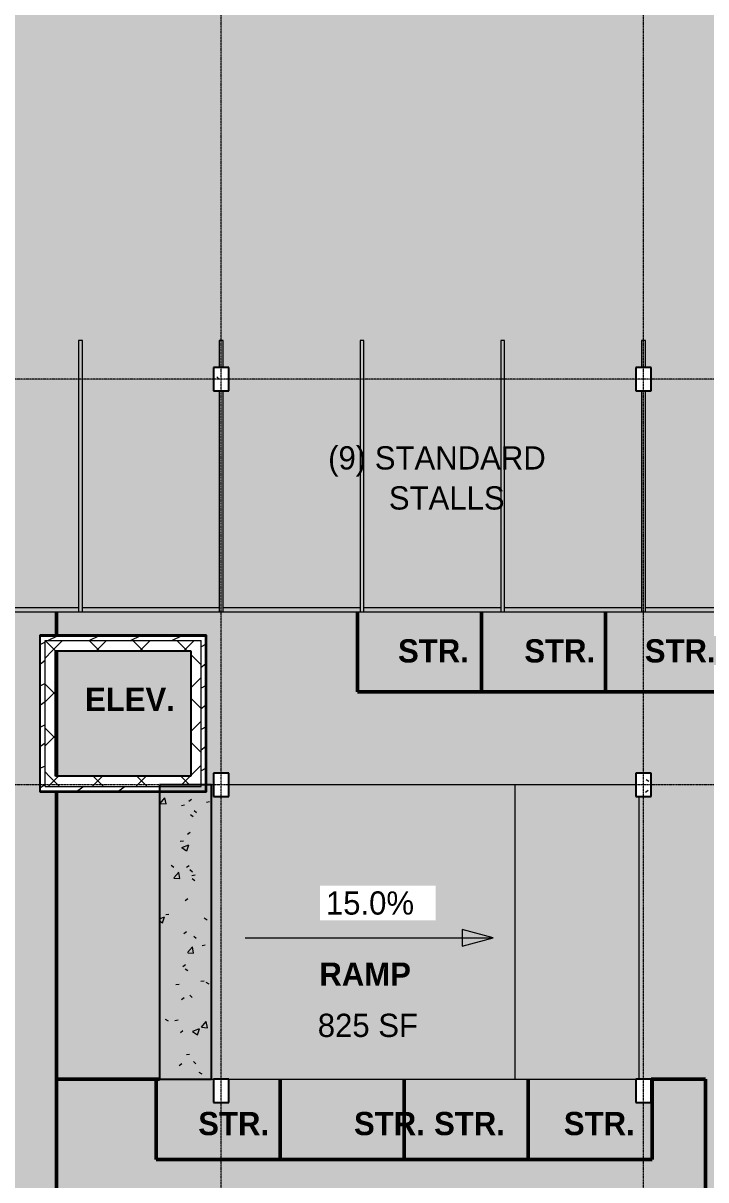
# Model space of a CAD drawing. Header units: inches. Extents: x -4414 to -113, y 9396 to 12816.
# Drawn here: x -3622 to -3093, y 10247 to 11142 of the extents above; entities that cross this region are included whole.
import ezdxf

# ---------------------------------------------------------------- set-up
doc = ezdxf.new("R2010")
doc.units = ezdxf.units.IN
doc.header["$MEASUREMENT"] = 0
doc.linetypes.add('Grid Line 1_2_', pattern=[0.875, 0.5, -0.125, 0.125, -0.125])
for name, color, linetype, lineweight in [('A-AREA-2', 250, 'Continuous', 50), ('A-AREA-IDEN', 2, 'Continuous', 9), ('A-FLOR', 192, 'Continuous', 9), ('A-FLOR-1', 192, 'Continuous', 5), ('A-FLOR-2', 192, 'Continuous', 25), ('A-FLOR-PATT-1', 8, 'Continuous', 9), ('A-GENM', 5, 'Continuous', 9), ('A-GENM-IDEN', 13, 'Continuous', 9), ('A-WALL', 113, 'Continuous', 9), ('A-WALL-3', 113, 'Continuous', 25), ('A-WALL-PATT-2', 111, 'Continuous', 9), ('G-ANNO-DIMS', 111, 'Continuous', 9), ('S-COLS', 52, 'Continuous', 9), ('S-COLS-1', 52, 'Continuous', 25), ('S-GRID-1', 1, 'Grid Line 1_2_', 9)]:
    doc.layers.add(name, color=color, linetype=linetype, lineweight=lineweight)
doc.layers.add('A-AREA-PATT-1', color=7, linetype='Continuous', lineweight=9, transparency=0.9)
doc.layers.add('A-AREA-PATT-2', color=254, linetype='Continuous', lineweight=9, transparency=0.9)
doc.styles.add('Century Gothic', font='ufonts.com_century-gothic.ttf', dxfattribs={"height": 18})
doc.styles.add('Century Gothic_B', font='GOTHICB.TTF', dxfattribs={"height": 18})
pattern_1 = [(45, (0, 0), (-16.970563, 16.970563), []), (135, (0, 0), (-16.970563, -16.970563), [])]
pattern_2 = [(0, (0, 0), (61.44, 15.36), [2.534, -43.546, 2.534, -43.546, -245.76]), (0, (0, 0), (61.44, 15.36), [-92.16, 2.534, -89.626, 2.534, -43.546, -107.52]), (0, (0, 0), (61.44, 15.36), [-230.4, 2.534, -28.186, 2.534, -74.266]), (120, (23.04, 7.68), (-44.02215, 45.5286), [2.534, -43.546, 2.534, -43.546, -245.76]), (120, (23.04, 7.68), (-44.02215, 45.5286), [-92.16, 2.534, -89.626, 2.534, -43.546, -107.52]), (120, (23.04, 7.68), (-44.02215, 45.5286), [-230.4, 2.534, -28.186, 2.534, -74.266]), (240, (30.72, 38.4), (-17.41785, -60.8886), [2.534, -43.546, 2.534, -43.546, -245.76]), (240, (30.72, 38.4), (-17.41785, -60.8886), [-92.16, 2.534, -89.626, 2.534, -43.546, -107.52]), (240, (30.72, 38.4), (-17.41785, -60.8886), [-230.4, 2.534, -28.186, 2.534, -74.266])]
pattern_3 = [(216.87, (12.795, 31.987), (95.9612857, 63.9749714), [15.994, -143.942]), (206.565, (31.987, 22.391), (-31.986981, -31.986924), [35.763, -35.763]), (198.435, (31.987, 6.397), (-63.974746, -31.987128), [20.231, -80.922])]

# ---------------------------------------------------------------- blocks, each defined once
blk = doc.blocks.new('Parking_Stall_Multiple - STANDARD-1541037-FLOOR PLAN - BASEMENT')
at = {"layer": 'A-GENM'}
h = blk.add_hatch(color=256, dxfattribs=at)
h.paths.add_polyline_path([(3, -112), (210, -112), (106.5, -110.5), (52.94, -111.28)], flags=0)
h.paths.add_polyline_path([(0, -109), (0, -112), (3, -112), (1.5, -110.5)], flags=0)
h.paths.add_polyline_path([(0, 0), (0, -109), (3, -109), (3, -3), (210, -3), (210, 0), (52.94, 0)], flags=0)
h = blk.add_hatch(color=256, dxfattribs=at)
h.paths.add_polyline_path([(3, -221), (210, -221), (106.5, -219.5), (52.94, -220.28)], flags=0)
h.paths.add_polyline_path([(0, -218), (0, -221), (3, -221), (1.5, -219.5)], flags=0)
h.paths.add_polyline_path([(3, -112), (106.5, -110.5), (210, -112), (210, -109), (0, -109)], flags=0)
h.paths.add_polyline_path([(0, -112), (0, -218), (3, -218), (3, -112), (0.08, -112)], flags=0)
h.paths.add_polyline_path([(0, -112), (0.08, -111.92), (0, -109)], flags=0)
h = blk.add_hatch(color=256, dxfattribs=at)
h.paths.add_polyline_path([(3, -330), (171, -330), (171, -329.43), (106.5, -328.5), (52.94, -329.28)], flags=0)
h.paths.add_polyline_path([(0, -327), (0, -330), (3, -330), (1.5, -328.5)], flags=0)
h.paths.add_polyline_path([(3, -221), (106.5, -219.5), (210, -221), (210, -218), (0, -218)], flags=0)
h.paths.add_polyline_path([(0, -221), (0.08, -220.92), (0, -218)], flags=0)
h.paths.add_polyline_path([(0, -251.26), (0, -327), (3, -327), (3, -221), (0, -221)], flags=0)
h.paths.add_polyline_path([(189, -330), (210, -330), (189, -329.7)], flags=0)
h = blk.add_hatch(color=256, dxfattribs=at)
h.paths.add_polyline_path([(0, -327), (3, -330), (106.5, -328.5), (171, -329.43), (171, -327), (52.94, -327)], flags=0)
h.paths.add_polyline_path([(3, -439), (210, -439), (106.5, -437.5), (52.94, -438.28)], flags=0)
h.paths.add_polyline_path([(0, -436), (0, -439), (3, -439), (1.5, -437.5)], flags=0)
h.paths.add_polyline_path([(0, -330), (0, -436), (3, -436), (3, -330), (0.08, -330)], flags=0)
h.paths.add_polyline_path([(189, -327), (189, -329.7), (210, -330), (210, -327)], flags=0)
h = blk.add_hatch(color=256, dxfattribs=at)
h.paths.add_polyline_path([(3, -548), (210, -548), (106.5, -546.5), (52.94, -547.28)], flags=0)
h.paths.add_polyline_path([(0, -545), (0, -548), (3, -548), (1.5, -546.5)], flags=0)
h.paths.add_polyline_path([(3, -439), (106.5, -437.5), (210, -439), (210, -436), (0, -436)], flags=0)
h.paths.add_polyline_path([(0, -439), (0, -545), (3, -545), (3, -439), (0.08, -439)], flags=0)
h.paths.add_polyline_path([(0, -439), (0.08, -438.92), (0, -436)], flags=0)
h = blk.add_hatch(color=256, dxfattribs=at)
h.paths.add_polyline_path([(3, -657), (171, -657), (171, -656.43), (106.5, -655.5), (52.94, -656.28)], flags=0)
h.paths.add_polyline_path([(0, -654), (0, -657), (3, -657), (1.5, -655.5)], flags=0)
h.paths.add_polyline_path([(3, -548), (106.5, -546.5), (210, -548), (210, -545), (0, -545)], flags=0)
h.paths.add_polyline_path([(0, -548), (0.08, -547.92), (0, -545)], flags=0)
h.paths.add_polyline_path([(0, -652.11), (0, -654), (3, -654), (3, -548), (0, -548), (0, -649.5)], flags=0)
h.paths.add_polyline_path([(189, -657), (210, -657), (189, -656.7)], flags=0)
h = blk.add_hatch(color=256, dxfattribs=at)
h.paths.add_polyline_path([(3, -766), (210, -766), (106.5, -764.5), (52.94, -765.28)], flags=0)
h.paths.add_polyline_path([(0, -763), (0, -766), (3, -766), (1.5, -764.5)], flags=0)
h.paths.add_polyline_path([(3, -657), (106.5, -655.5), (171, -656.43), (171, -654), (0, -654)], flags=0)
h.paths.add_polyline_path([(0, -657), (0, -763), (3, -763), (3, -657), (0.08, -657)], flags=0)
h.paths.add_polyline_path([(0, -657), (0.08, -656.92), (0, -654)], flags=0)
h.paths.add_polyline_path([(189, -654), (189, -656.7), (210, -657), (210, -654)], flags=0)
h = blk.add_hatch(color=256, dxfattribs=at)
h.paths.add_polyline_path([(3, -875), (210, -875), (106.5, -873.5), (52.94, -874.28)], flags=0)
h.paths.add_polyline_path([(0, -872), (0, -875), (3, -875), (1.5, -873.5)], flags=0)
h.paths.add_polyline_path([(3, -766), (106.5, -764.5), (210, -766), (210, -763), (0, -763)], flags=0)
h.paths.add_polyline_path([(0, -824.5), (0, -872), (3, -872), (3, -766), (0, -766), (0, -812.5)], flags=0)
h = blk.add_hatch(color=256, dxfattribs=at)
h.paths.add_polyline_path([(0, -872), (3, -875), (106.5, -873.5), (210, -875), (210, -872), (52.94, -872)], flags=0)
h.paths.add_polyline_path([(0, -875), (0, -984), (171, -984), (171, -981), (3, -981), (3, -875), (0.08, -875)], flags=0)
h.paths.add_polyline_path([(189, -984), (210, -984), (210, -981), (189, -981), (189, -983.7)], flags=0)
for p, q in [((210, 0), (0, 0)), ((0, 0), (0, -112)), ((210, -3), (210, 0)), ((3, -109), (3, -3)), ((3, -3), (210, -3)), ((210, -109), (0, -109)), ((0, -109), (0, -221)), ((0, -112), (210, -112)), ((210, -109), (3, -109)), ((3, -218), (3, -112)), ((3, -112), (210, -112)), ((210, -112), (210, -109)), ((210, -112), (210, -109)), ((210, -218), (0, -218)), ((0, -218), (0, -330)), ((0, -221), (210, -221)), ((210, -218), (3, -218)), ((3, -327), (3, -221)), ((3, -221), (210, -221)), ((210, -221), (210, -218)), ((210, -221), (210, -218)), ((171, -327), (0, -327)), ((0, -327), (0, -439)), ((0, -330), (171, -330)), ((171, -327), (3, -327)), ((3, -436), (3, -330)), ((3, -330), (171, -330)), ((210, -327), (189, -327)), ((210, -327), (189, -327)), ((189, -330), (210, -330)), ((189, -330), (210, -330)), ((210, -330), (210, -327)), ((210, -330), (210, -327)), ((210, -436), (0, -436)), ((0, -436), (0, -548)), ((210, -436), (3, -436)), ((210, -439), (210, -436)), ((210, -439), (210, -436)), ((0, -439), (210, -439)), ((3, -545), (3, -439)), ((3, -439), (210, -439)), ((210, -545), (0, -545)), ((0, -545), (0, -657)), ((210, -545), (3, -545)), ((210, -548), (210, -545)), ((210, -548), (210, -545)), ((0, -548), (210, -548)), ((3, -654), (3, -548)), ((3, -548), (210, -548)), ((171, -654), (0, -654)), ((0, -654), (0, -766)), ((0, -657), (171, -657)), ((171, -654), (3, -654)), ((3, -763), (3, -657)), ((3, -657), (171, -657)), ((210, -654), (189, -654)), ((210, -654), (189, -654)), ((189, -657), (210, -657)), ((189, -657), (210, -657)), ((210, -657), (210, -654)), ((210, -657), (210, -654)), ((210, -763), (0, -763)), ((0, -763), (0, -875)), ((0, -766), (210, -766)), ((210, -763), (3, -763)), ((3, -872), (3, -766)), ((3, -766), (210, -766)), ((210, -766), (210, -763)), ((210, -766), (210, -763)), ((210, -872), (0, -872)), ((0, -872), (0, -984)), ((0, -875), (210, -875)), ((210, -872), (3, -872)), ((3, -981), (3, -875)), ((3, -875), (210, -875)), ((210, -875), (210, -872)), ((210, -875), (210, -872)), ((0, -984), (171, -984)), ((171, -981), (3, -981)), ((210, -981), (189, -981)), ((189, -984), (210, -984)), ((210, -984), (210, -981))]:
    blk.add_line(p, q, dxfattribs=at)
blk = doc.blocks.new('Concrete-Rectangular-Column - ONE-V14-FLOOR PLAN - BASEMENT')
at = {"layer": 'S-COLS'}
h = blk.add_hatch(dxfattribs=at)
h.set_pattern_fill('FP_16', color=256, style=0, pattern_type=2)
h.set_pattern_definition([(50, (3468.224, -10866.59), (55.0854, -4.81984), [5.76, -63.36]), (355, (3468.224, -10866.59), (-10.6557, 57.76853), [4.608, -50.688]), (100.451, (3472.814, -10866.99), (44.42947, 52.94866), [4.895, -53.848]), (46.184, (3468.224, -10851.23), (81.96444, -12.71212), [8.64, -95.04]), (96.636, (3475.054, -10852.29), (71.7815, 74.8124), [7.343, -80.772]), (351.184, (3468.22, -10851.23), (71.78195, 74.81243), [6.912, -76.032]), (21, (3475.904, -10855.07), (45.84207, -30.92146), [5.76, -63.36]), (326, (3475.904, -10855.07), (18.68706, 55.69148), [4.608, -50.688]), (71.451, (3479.724, -10857.646), (64.5289, 24.7701), [4.895, -53.848]), (37.5, (3468.224, -10866.589), (0.933895, 25.566816), [2.534, -47.539, 2.534, -48.922, -50.88]), (37.5, (3468.224, -10866.589), (0.933895, 25.566816), [-101.53, 2.534, -48.346]), (7.5, (3468.224, -10866.59), (20.20404, 30.2913), [2.534, -26.803, 2.534, -46.387, -19.392]), (7.5, (3468.224, -10866.59), (20.20404, 30.2913), [-78.259, 2.534, -16.858]), (327.5, (3451.097, -10866.59), (40.997785, -1.732403), [2.534, -16.666, 2.534, -57.37, -79.488]), (327.5, (3451.097, -10866.59), (40.997785, -1.732403), [-79.104, 2.534, -76.954]), (317.5, (3443.417, -10866.59), (44.78888, 7.68784), [2.534, -22.426, 2.534, -37.248, -56.448]), (317.5, (3443.417, -10866.59), (44.78888, 7.68784), [-64.742, 2.534, -53.914])])
h.paths.add_polyline_path([(-6, -9), (6, -9), (6, 9), (-6, 9)], flags=0)
at = {"layer": 'S-COLS-1'}
for p, q in [((6, 9), (-6, 9)), ((-6, 9), (-6, -9)), ((6, -9), (6, 9)), ((-6, -9), (6, -9))]:
    blk.add_line(p, q, dxfattribs=at)
blk = doc.blocks.new('Concrete-Rectangular-Column - ONE-V15-FLOOR PLAN - BASEMENT')
at = {"layer": 'S-COLS-1'}
for p, q in [((6, 9), (-6, 9)), ((-6, 9), (-6, -9)), ((6, -9), (6, 9)), ((-6, -9), (6, -9))]:
    blk.add_line(p, q, dxfattribs=at)
blk = doc.blocks.new('Concrete-Rectangular-Column - ONE-V22-FLOOR PLAN - BASEMENT')
at = {"layer": 'S-COLS'}
h = blk.add_hatch(dxfattribs=at)
h.set_pattern_fill('FP_23', color=256, style=0, pattern_type=2)
h.set_pattern_definition([(50, (3468.224, -10315.59), (55.0854, -4.81984), [5.76, -63.36]), (355, (3468.224, -10315.59), (-10.6557, 57.76853), [4.608, -50.688]), (100.451, (3472.814, -10315.99), (44.42947, 52.94866), [4.895, -53.848]), (46.184, (3468.224, -10300.23), (81.96444, -12.71212), [8.64, -95.04]), (96.636, (3475.054, -10301.29), (71.7815, 74.8124), [7.343, -80.772]), (351.184, (3468.22, -10300.23), (71.78195, 74.8124), [6.912, -76.032]), (21, (3475.904, -10304.07), (45.84207, -30.92146), [5.76, -63.36]), (326, (3475.904, -10304.07), (18.68706, 55.69148), [4.608, -50.688]), (71.451, (3479.724, -10306.646), (64.5289, 24.7701), [4.895, -53.848]), (37.5, (3468.224, -10315.589), (0.933895, 25.566816), [2.534, -47.539, 2.534, -48.922, -50.88]), (37.5, (3468.224, -10315.589), (0.933895, 25.566816), [-101.53, 2.534, -48.346]), (7.5, (3468.224, -10315.59), (20.20404, 30.2913), [2.534, -26.803, 2.534, -46.387, -19.392]), (7.5, (3468.224, -10315.59), (20.20404, 30.2913), [-78.259, 2.534, -16.858]), (327.5, (3451.097, -10315.59), (40.997785, -1.732403), [2.534, -16.666, 2.534, -57.37, -79.488]), (327.5, (3451.097, -10315.59), (40.997785, -1.732403), [-79.104, 2.534, -76.954]), (317.5, (3443.417, -10315.59), (44.78888, 7.68784), [2.534, -22.426, 2.534, -37.248, -56.448]), (317.5, (3443.417, -10315.59), (44.78888, 7.68784), [-64.742, 2.534, -53.914])])
h.paths.add_polyline_path([(6, -9), (6, 9), (-6, 9), (-6, -9)], flags=0)
at = {"layer": 'S-COLS-1'}
for p, q in [((6, 9), (-6, 9)), ((-6, 9), (-6, -9)), ((6, -9), (6, 9)), ((-6, -9), (6, -9))]:
    blk.add_line(p, q, dxfattribs=at)
blk = doc.blocks.new('Concrete-Rectangular-Column - ONE-V23-FLOOR PLAN - BASEMENT')
at = {"layer": 'S-COLS-1'}
for p, q in [((6, 9), (-6, 9)), ((-6, 9), (-6, -9)), ((6, -9), (6, 9)), ((-6, -9), (6, -9))]:
    blk.add_line(p, q, dxfattribs=at)
blk = doc.blocks.new('Concrete-Rectangular-Column - ONE-V26-FLOOR PLAN - BASEMENT')
at = {"layer": 'S-COLS-1'}
for p, q in [((6, 9), (-6, 9)), ((-6, 9), (-6, -9)), ((6, -9), (6, 9)), ((-6, -9), (6, -9))]:
    blk.add_line(p, q, dxfattribs=at)
blk = doc.blocks.new('Concrete-Rectangular-Column - ONE-V27-FLOOR PLAN - BASEMENT')
at = {"layer": 'S-COLS'}
h = blk.add_hatch(dxfattribs=at)
h.set_pattern_fill('FP_25', color=256, style=0, pattern_type=2)
h.set_pattern_definition([(50, (3141.224, -10552.59), (55.0854, -4.81984), [5.76, -63.36]), (355, (3141.224, -10552.59), (-10.6557, 57.76853), [4.608, -50.688]), (100.451, (3145.814, -10552.99), (44.42947, 52.94866), [4.895, -53.848]), (46.184, (3141.224, -10537.23), (81.96444, -12.71212), [8.64, -95.04]), (96.636, (3148.054, -10538.29), (71.7815, 74.8124), [7.343, -80.772]), (351.184, (3141.22, -10537.23), (71.78195, 74.8124), [6.912, -76.032]), (21, (3148.904, -10541.07), (45.84207, -30.92146), [5.76, -63.36]), (326, (3148.904, -10541.07), (18.68706, 55.69148), [4.608, -50.688]), (71.451, (3152.724, -10543.646), (64.5289, 24.7701), [4.895, -53.848]), (37.5, (3141.224, -10552.589), (0.933895, 25.566816), [2.534, -47.539, 2.534, -48.922, -50.88]), (37.5, (3141.224, -10552.589), (0.933895, 25.566816), [-101.53, 2.534, -48.346]), (7.5, (3141.224, -10552.59), (20.20404, 30.2913), [2.534, -26.803, 2.534, -46.387, -19.392]), (7.5, (3141.224, -10552.59), (20.20404, 30.2913), [-78.259, 2.534, -16.858]), (327.5, (3124.097, -10552.59), (40.997785, -1.732403), [2.534, -16.666, 2.534, -57.37, -79.488]), (327.5, (3124.097, -10552.59), (40.997785, -1.732403), [-79.104, 2.534, -76.954]), (317.5, (3116.417, -10552.59), (44.78888, 7.68784), [2.534, -22.426, 2.534, -37.248, -56.448]), (317.5, (3116.417, -10552.59), (44.78888, 7.68784), [-64.742, 2.534, -53.914])])
h.paths.add_polyline_path([(-6, -9), (6, -9), (6, 9), (-6, 9), (-6, 0)], flags=0)
at = {"layer": 'S-COLS-1'}
for p, q in [((6, 9), (-6, 9)), ((-6, 9), (-6, -9)), ((6, -9), (6, 9)), ((-6, -9), (6, -9))]:
    blk.add_line(p, q, dxfattribs=at)

msp = doc.modelspace()

# ---------------------------------------------------------------- hatches: boundary and pattern name
at = {"layer": 'A-AREA-PATT-1'}
h = msp.add_hatch(color=256, dxfattribs=at)
h.paths.add_polyline_path([(-2382.2237, 9907.3894), (-2382.2237, 9988.5894), (-2383.7237, 9988.5894), (-2383.7237, 10198.5894), (-2380.7237, 10198.5894), (-2380.7237, 9991.5894), (-2274.7237, 9991.5894), (-2274.7237, 10198.5894), (-2271.7237, 10198.5894), (-2271.6864, 9991.5894), (-2165.7237, 9991.5894), (-2165.7237, 10189.5894), (-2170.2237, 10189.5894), (-2170.2237, 10207.5894), (-2158.2237, 10207.5894), (-2158.2237, 10189.5894), (-2162.7237, 10189.5894), (-2162.7237, 9991.5894), (-2056.7237, 9991.5894), (-2056.7237, 10198.5894), (-2053.7237, 10198.5894), (-2053.6501, 9991.5894), (-1951.2237, 9991.5894), (-1951.2237, 10196.3894), (-1951.0362, 10196.3894), (-1951.0362, 10478.3894), (-1951.2237, 10478.3894), (-1951.2237, 10683.5894), (-2053.7237, 10683.5894), (-2053.7237, 10476.5894), (-2056.7237, 10476.5894), (-2056.7237, 10683.5894), (-2162.7237, 10683.5894), (-2162.7237, 10561.5894), (-2158.2237, 10561.5894), (-2158.2237, 10543.5894), (-2162.7237, 10543.5894), (-2162.7237, 10476.5894), (-2165.7237, 10476.5894), (-2165.7237, 10543.5894), (-2170.2237, 10543.5894), (-2170.2237, 10561.5894), (-2165.7237, 10561.5894), (-2165.7237, 10683.5894), (-2271.7237, 10683.5894), (-2271.7237, 10476.5894), (-2274.7237, 10476.5894), (-2274.7237, 10683.5894), (-2380.7237, 10683.5894), (-2380.7237, 10476.5894), (-2383.7237, 10476.5894), (-2383.7237, 10683.5894), (-2489.7237, 10683.5894), (-2489.7237, 10561.5894), (-2485.2237, 10561.5894), (-2485.2237, 10543.5894), (-2489.7237, 10543.5894), (-2489.7237, 10476.5894), (-2492.7237, 10476.5894), (-2492.7237, 10543.5894), (-2497.2237, 10543.5894), (-2497.2237, 10561.5894), (-2492.7237, 10561.5894), (-2492.7237, 10857.5894), (-2497.2237, 10857.5894), (-2497.2237, 10875.5894), (-2492.7237, 10875.5894), (-2492.7237, 10896.5894), (-2489.7237, 10896.5894), (-2489.7237, 10875.5894), (-2485.2237, 10875.5894), (-2485.2237, 10857.5894), (-2489.7237, 10857.5894), (-2489.7237, 10689.5894), (-2383.7237, 10689.5894), (-2383.7237, 10896.5894), (-2380.7237, 10896.5894), (-2380.6368, 10689.5894), (-2274.7237, 10689.5894), (-2274.7237, 10896.5894), (-2271.7237, 10896.5894), (-2271.6368, 10689.5894), (-2165.7237, 10689.5894), (-2165.7237, 10857.5894), (-2170.2237, 10857.5894), (-2170.2237, 10875.5894), (-2165.7237, 10875.5894), (-2165.7237, 10896.5894), (-2162.7237, 10896.5894), (-2162.7237, 10875.5894), (-2158.2237, 10875.5894), (-2158.2237, 10857.5894), (-2162.7237, 10857.5894), (-2162.6368, 10689.5894), (-2056.7237, 10689.5894), (-2056.7237, 10896.5894), (-2053.7237, 10896.5894), (-2053.6368, 10689.5894), (-1951.2237, 10689.5894), (-1951.2237, 10892.3894), (-1951.0362, 10892.3894), (-1951.0362, 11180.3894), (-1951.2237, 11180.3894), (-1951.2237, 11379.5894), (-2053.7237, 11379.5894), (-2053.7237, 11172.5894), (-2056.7237, 11172.5894), (-2056.7237, 11379.5894), (-2162.7237, 11379.5894), (-2162.7237, 11209.5894), (-2158.2237, 11209.5894), (-2158.2237, 11191.5894), (-2162.7237, 11191.5894), (-2162.7237, 11172.5894), (-2165.7237, 11172.5894), (-2165.7237, 11191.5894), (-2170.2237, 11191.5894), (-2170.2237, 11209.5894), (-2165.7237, 11209.5894), (-2165.7237, 11379.5894), (-2271.7237, 11379.5894), (-2271.7237, 11172.5894), (-2274.7237, 11172.5894), (-2274.7237, 11379.5894), (-2380.7237, 11379.5894), (-2380.7237, 11172.5894), (-2383.7237, 11172.5894), (-2383.7237, 11379.5894), (-2489.7237, 11379.5894), (-2489.7237, 11209.5894), (-2485.2237, 11209.5894), (-2485.2237, 11191.5894), (-2489.7237, 11191.5894), (-2489.7237, 11172.5894), (-2492.7237, 11172.5894), (-2492.7237, 11191.5894), (-2497.2237, 11191.5894), (-2497.2237, 11209.5894), (-2492.7237, 11209.5894), (-2492.7237, 11525.5894), (-2497.2237, 11525.5894), (-2497.2237, 11543.5894), (-2492.7237, 11543.5894), (-2492.7237, 11592.5894), (-2489.7237, 11592.5894), (-2489.7237, 11543.5894), (-2485.2237, 11543.5894), (-2485.2237, 11525.5894), (-2489.7237, 11525.5894), (-2489.7237, 11385.5894), (-2383.7237, 11385.5894), (-2383.7237, 11592.5894), (-2380.7237, 11592.5894), (-2380.6368, 11385.5894), (-2274.7237, 11385.5894), (-2274.7237, 11592.5894), (-2271.7237, 11592.5894), (-2271.6368, 11385.5894), (-2165.7237, 11385.5894), (-2165.7237, 11525.5894), (-2170.2237, 11525.5894), (-2170.2237, 11543.5894), (-2165.7237, 11543.5894), (-2165.7237, 11592.5894), (-2162.7237, 11592.5894), (-2162.7237, 11543.5894), (-2158.2237, 11543.5894), (-2158.2237, 11525.5894), (-2162.7237, 11525.5894), (-2162.6368, 11385.5894), (-2056.7237, 11385.5894), (-2056.7237, 11592.5894), (-2053.7237, 11592.5894), (-2053.6368, 11385.5894), (-1951.2237, 11385.5894), (-1951.2237, 11585.5894), (-1951.0362, 11585.5894), (-1951.0362, 11873.5894), (-1951.2237, 11873.5894), (-1951.2237, 12075.5894), (-2053.7237, 12075.5894), (-2053.7237, 11868.5894), (-2056.7237, 11868.5894), (-2056.7237, 12075.5894), (-2162.7237, 12075.5894), (-2162.7237, 11877.5894), (-2158.2237, 11877.5894), (-2158.2237, 11859.5894), (-2170.2237, 11859.5894), (-2170.2237, 11877.5894), (-2165.7237, 11877.5894), (-2165.7237, 12075.5894), (-2271.7237, 12075.5894), (-2271.7237, 11868.5894), (-2274.7237, 11868.5894), (-2274.7237, 12075.5894), (-2380.7237, 12075.5894), (-2380.7237, 11868.5894), (-2383.7237, 11868.5894), (-2383.7237, 12078.5894), (-2442.9237, 12078.5894), (-2442.9237, 11906.4644), (-2448.2987, 11906.4644), (-2448.2987, 11904.4644), (-2448.9862, 11904.4644), (-2448.9862, 11868.4644), (-2448.2987, 11868.4644), (-2448.2987, 11866.4644), (-2442.9237, 11866.4644), (-2442.9237, 11850.3394), (-2564.1237, 11850.3394), (-2564.1331, 12078.5894), (-2594.7237, 12078.5894), (-2594.7237, 11868.5894), (-2597.7237, 11868.5894), (-2597.7237, 12075.5894), (-2703.7237, 12075.5894), (-2703.7237, 11868.5894), (-2706.7237, 11868.5894), (-2706.7237, 12075.5894), (-2812.7237, 12075.5894), (-2812.7237, 11877.5894), (-2808.2237, 11877.5894), (-2808.2237, 11859.5894), (-2820.2237, 11859.5894), (-2820.2237, 11877.5894), (-2815.7237, 11877.5894), (-2815.7237, 12075.5894), (-2921.7237, 12075.5894), (-2921.7237, 11868.5894), (-2924.7237, 11868.5894), (-2924.7237, 12075.5894), (-3030.7237, 12075.5894), (-3030.7237, 11868.5894), (-3033.7237, 11868.5894), (-3033.7237, 12075.5894), (-3139.7237, 12075.5894), (-3139.7237, 11877.5894), (-3135.2237, 11877.5894), (-3135.2237, 11859.5894), (-3147.2237, 11859.5894), (-3147.2237, 11877.5894), (-3142.7237, 11877.5894), (-3142.7237, 12075.5894), (-3248.7237, 12075.5894), (-3248.7237, 11868.5894), (-3251.7237, 11868.5894), (-3251.7237, 12075.5894), (-3357.7237, 12075.5894), (-3357.7237, 11868.5894), (-3360.7237, 11868.5894), (-3360.7237, 12075.5894), (-3466.7237, 12075.5894), (-3466.7237, 11877.5894), (-3462.2237, 11877.5894), (-3462.2237, 11859.5894), (-3474.2237, 11859.5894), (-3474.2237, 11877.5894), (-3469.7237, 11877.5894), (-3469.7237, 12075.5894), (-3575.7237, 12075.5894), (-3575.7237, 11868.5894), (-3578.7237, 11868.5894), (-3578.7237, 12075.5894), (-3684.7237, 12075.5894), (-3684.7237, 11868.5894), (-3687.7237, 11868.5894), (-3687.7237, 12075.5894), (-3793.7237, 12075.5894), (-3793.7237, 11868.5894), (-3796.7237, 11868.5894), (-3796.7237, 12078.5894), (-3820.7237, 12078.5893), (-3820.7237, 10686.5894), (-3796.7237, 10686.5894), (-3796.7237, 10896.5894), (-3793.7237, 10896.5894), (-3793.7237, 10689.5894), (-3687.7237, 10689.5894), (-3687.7237, 10896.5894), (-3684.7237, 10896.5894), (-3684.7237, 10689.5894), (-3578.7237, 10689.5894), (-3578.7237, 10896.5894), (-3575.7237, 10896.5894), (-3575.7237, 10689.5894), (-3469.7237, 10689.5894), (-3469.7237, 10857.5894), (-3474.2237, 10857.5894), (-3474.2237, 10875.5894), (-3469.7237, 10875.5894), (-3469.7237, 10896.5894), (-3466.7237, 10896.5894), (-3466.7237, 10875.5894), (-3462.2237, 10875.5894), (-3462.2237, 10857.5894), (-3466.7237, 10857.5894), (-3466.7237, 10689.5894), (-3360.7237, 10689.5894), (-3360.7237, 10896.5894), (-3357.7237, 10896.5894), (-3357.7237, 10689.5894), (-3251.7237, 10689.5894), (-3251.7237, 10896.5894), (-3248.7237, 10896.5894), (-3248.7237, 10689.5894), (-3142.7237, 10689.5894), (-3142.7237, 10857.5894), (-3147.2237, 10857.5894), (-3147.2237, 10875.5894), (-3142.7237, 10875.5894), (-3142.7237, 10896.5894), (-3139.7237, 10896.5894), (-3139.7237, 10875.5894), (-3135.2237, 10875.5894), (-3135.2237, 10857.5894), (-3139.7237, 10857.5894), (-3139.7237, 10689.5894), (-3033.7237, 10689.5894), (-3033.7237, 10896.5894), (-3030.7237, 10896.5894), (-3030.7237, 10689.5894), (-2924.7237, 10689.5894), (-2924.7237, 10896.5894), (-2921.7237, 10896.5894), (-2921.7237, 10689.5894), (-2815.7237, 10689.5894), (-2815.7237, 10857.5894), (-2820.2237, 10857.5894), (-2820.2237, 10875.5894), (-2815.7237, 10875.5894), (-2815.7237, 10896.5894), (-2812.7237, 10896.5894), (-2812.7237, 10875.5894), (-2808.2237, 10875.5894), (-2808.2237, 10857.5894), (-2812.7237, 10857.5894), (-2812.7237, 10686.5894), (-2801.7237, 10686.5894), (-2801.7237, 10552.5894), (-2808.2237, 10552.5894), (-2808.2237, 10543.5894), (-2820.2237, 10543.5894), (-2820.2237, 10552.5894), (-3074.7237, 10552.5894), (-3074.7237, 10624.5894), (-3362.7237, 10624.5894), (-3362.7237, 10686.5894), (-3595.8124, 10686.5894), (-3595.8124, 10668.3894), (-3479.7237, 10668.3894), (-3479.7126, 10557.3769), (-3474.2237, 10557.3769), (-3474.2237, 10561.5894), (-3462.2237, 10561.5894), (-3462.2237, 10557.3769), (-3288.6612, 10557.3769), (-3288.6612, 10552.5894), (-3147.2237, 10552.5894), (-3147.2237, 10561.5894), (-3135.2237, 10561.5894), (-3135.2237, 10543.5894), (-3144.609, 10543.5894), (-3144.609, 10324.5894), (-3093.107, 10324.5894), (-3093.107, 10198.5894), (-3090.107, 10198.5894), (-3090.107, 9991.5894), (-2984.107, 9991.5894), (-2984.107, 10198.5894), (-2981.107, 10198.5894), (-2981.107, 9988.5894), (-2924.107, 9988.5894), (-2924.107, 10198.5894), (-2921.107, 10198.5894), (-2921.107, 9991.5894), (-2815.107, 9991.5894), (-2815.107, 10189.5894), (-2820.2237, 10189.5894), (-2820.2237, 10207.5894), (-2808.2237, 10207.5894), (-2808.2237, 10189.5894), (-2812.107, 10189.5894), (-2812.107, 9988.5894), (-2742.107, 9988.5894), (-2742.107, 10198.5894), (-2739.107, 10198.5894), (-2739.107, 9991.5894), (-2610.107, 9991.5894), (-2610.107, 10198.5894), (-2607.107, 10198.5894), (-2607.107, 9988.5894), (-2564.1237, 9988.5894), (-2564.1237, 10209.9394), (-2442.9237, 10209.9394), (-2442.9237, 10196.8144), (-2448.2987, 10196.8144), (-2448.2987, 10194.8144), (-2448.9862, 10194.8144), (-2448.9862, 10158.8144), (-2448.2987, 10158.8144), (-2448.2987, 10156.8144), (-2442.9237, 10156.8144), (-2442.9237, 9907.3894), (-2382.3081, 9907.3894)], flags=0)
h.paths.add_polyline_path([(-2812.7237, 11172.5894), (-2815.7237, 11172.5894), (-2815.7237, 11191.5894), (-2820.2237, 11191.5894), (-2820.2237, 11209.5894), (-2815.7237, 11209.5894), (-2815.7237, 11379.5894), (-2921.7237, 11379.5894), (-2921.7237, 11172.5894), (-2924.7237, 11172.5894), (-2924.8107, 11379.5894), (-3030.7237, 11379.5894), (-3030.7237, 11172.5894), (-3033.7237, 11172.5894), (-3033.8107, 11379.5894), (-3139.7237, 11379.5894), (-3139.7237, 11209.5894), (-3135.2237, 11209.5894), (-3135.2237, 11191.5894), (-3139.7237, 11191.5894), (-3139.7237, 11172.5894), (-3142.7237, 11172.5894), (-3142.7237, 11191.5894), (-3147.2237, 11191.5894), (-3147.2237, 11209.5894), (-3142.7237, 11209.5894), (-3142.8107, 11379.5894), (-3248.7237, 11379.5894), (-3248.7237, 11172.5894), (-3251.7237, 11172.5894), (-3251.8107, 11379.5894), (-3357.7237, 11379.5894), (-3357.7237, 11172.5894), (-3360.7237, 11172.5894), (-3360.8107, 11379.5894), (-3466.7237, 11379.5894), (-3466.7237, 11209.5894), (-3462.2237, 11209.5894), (-3462.2237, 11191.5894), (-3466.7237, 11191.5894), (-3466.7237, 11172.5894), (-3469.7237, 11172.5894), (-3469.7237, 11191.5894), (-3474.2237, 11191.5894), (-3474.2237, 11209.5894), (-3469.7237, 11209.5894), (-3469.8107, 11379.5894), (-3575.7237, 11379.5894), (-3575.7237, 11172.5894), (-3578.7237, 11172.5894), (-3578.8107, 11379.5894), (-3684.7237, 11379.5894), (-3684.7237, 11172.5894), (-3687.7237, 11172.5894), (-3687.8107, 11379.5894), (-3793.7237, 11379.5894), (-3793.7237, 11172.5894), (-3796.7237, 11172.5894), (-3796.7237, 11592.5894), (-3793.7237, 11592.5894), (-3793.7237, 11385.5894), (-3687.7237, 11385.5894), (-3687.7237, 11592.5894), (-3684.7237, 11592.5894), (-3684.7237, 11385.5894), (-3578.7237, 11385.5894), (-3578.7237, 11592.5894), (-3575.7237, 11592.5894), (-3575.7237, 11385.5894), (-3469.7237, 11385.5894), (-3469.7237, 11525.5894), (-3474.2237, 11525.5894), (-3474.2237, 11543.5894), (-3469.7237, 11543.5894), (-3469.7237, 11592.5894), (-3466.7237, 11592.5894), (-3466.7237, 11543.5894), (-3462.2237, 11543.5894), (-3462.2237, 11525.5894), (-3466.7237, 11525.5894), (-3466.7237, 11385.5894), (-3360.7237, 11385.5894), (-3360.7237, 11592.5894), (-3357.7237, 11592.5894), (-3357.7237, 11385.5894), (-3251.7237, 11385.5894), (-3251.7237, 11592.5894), (-3248.7237, 11592.5894), (-3248.7237, 11385.5894), (-3142.7237, 11385.5894), (-3142.7237, 11525.5894), (-3147.2237, 11525.5894), (-3147.2237, 11543.5894), (-3142.7237, 11543.5894), (-3142.7237, 11592.5894), (-3139.7237, 11592.5894), (-3139.7237, 11543.5894), (-3135.2237, 11543.5894), (-3135.2237, 11525.5894), (-3139.7237, 11525.5894), (-3139.7237, 11385.5894), (-3033.7237, 11385.5894), (-3033.7237, 11592.5894), (-3030.7237, 11592.5894), (-3030.7237, 11385.5894), (-2924.7237, 11385.5894), (-2924.7237, 11592.5894), (-2921.7237, 11592.5894), (-2921.7237, 11385.5894), (-2815.7237, 11385.5894), (-2815.7237, 11525.5894), (-2820.2237, 11525.5894), (-2820.2237, 11543.5894), (-2815.7237, 11543.5894), (-2815.7237, 11592.5894), (-2812.7237, 11592.5894), (-2812.7237, 11543.5894), (-2808.2237, 11543.5894), (-2808.2237, 11525.5894), (-2812.7237, 11525.5894), (-2812.7237, 11209.5894), (-2808.2237, 11209.5894), (-2808.2237, 11191.5894), (-2812.7237, 11191.5894)], flags=0)
for points in [[(-3266.7237, 10624.5894), (-3266.7237, 10686.5894), (-3362.7237, 10686.5894), (-3362.7237, 10624.5894), (-3312.2944, 10624.5894)], [(-3266.7237, 10624.5894), (-3170.7237, 10624.5894), (-3170.7237, 10686.5894), (-3266.7237, 10686.5894), (-3266.7237, 10671.5894)], [(-3139.7237, 10624.5894), (-3074.7237, 10624.5894), (-3074.7237, 10686.5894), (-3170.7237, 10686.5894), (-3170.7237, 10624.5894), (-3142.7237, 10624.5894)], [(-3545.4614, 10559.3144), (-3491.8487, 10559.3144), (-3491.8487, 10656.2644), (-3595.8124, 10656.2644), (-3595.8124, 10559.3144)], [(-3474.2237, 10262.5894), (-3422.609, 10262.5894), (-3422.609, 10317.2269), (-3462.2237, 10317.2269), (-3462.2237, 10306.5894), (-3474.2237, 10306.5894), (-3474.2237, 10317.2269), (-3518.609, 10317.2269), (-3518.609, 10262.5894), (-3475.6174, 10262.5894)], [(-3326.609, 10262.5894), (-3326.609, 10317.2269), (-3422.609, 10317.2269), (-3422.609, 10262.5894), (-3384.9804, 10262.5894)], [(-3230.609, 10262.5894), (-3230.609, 10324.5894), (-3288.6612, 10324.5894), (-3288.6612, 10317.2269), (-3326.609, 10317.2269), (-3326.609, 10262.5894), (-3240.609, 10262.5894)], [(-3147.2237, 10262.5894), (-3134.609, 10262.5894), (-3134.609, 10306.5894), (-3147.2237, 10306.5894), (-3147.2237, 10324.5894), (-3230.609, 10324.5894), (-3230.609, 10262.5894)]]:
    msp.add_hatch(color=256, dxfattribs=at).paths.add_polyline_path(points, flags=0)
h = msp.add_hatch(color=256, dxfattribs=at)
h.paths.add_polyline_path([(-3474.2237, 10552.5894), (-3474.2237, 10557.3769), (-3479.7237, 10557.3083), (-3479.685, 10552.5894), (-3475.6174, 10552.5894)], flags=0)
h.paths.add_polyline_path([(-3291.3817, 10552.5894), (-3288.6612, 10552.5894), (-3288.6612, 10557.3769), (-3462.2237, 10557.3769), (-3462.2237, 10552.5894), (-3312.2944, 10552.5894)], flags=0)
at = {"layer": 'A-AREA-PATT-2'}
h = msp.add_hatch(color=256, dxfattribs=at)
h.paths.add_polyline_path([(-3684.2717, 9907.3894), (-3595.8124, 9907.3894), (-3595.8124, 10317.2269), (-3820.3521, 10317.2269), (-3820.7237, 10267.2396), (-3820.6609, 9907.3894), (-3778.6284, 9907.3894)], flags=0)
h.paths.add_polyline_path([(-3608.7237, 10553.2519), (-3608.7237, 10668.3894), (-3595.8124, 10668.3894), (-3595.8124, 10686.5894), (-3817.8396, 10686.5894), (-3818.7466, 10553.2519), (-3608.7628, 10553.2519)], flags=0)
h = msp.add_hatch(color=256, dxfattribs=at)
h.paths.add_polyline_path([(-3288.6612, 10317.2269), (-3288.6612, 10324.5894), (-3462.2237, 10324.5894), (-3462.2237, 10317.2269), (-3312.2944, 10317.2269)], flags=0)
h.paths.add_polyline_path([(-3820.3689, 10317.2269), (-3820.3519, 10317.2488), (-3818.7466, 10553.2519), (-3820.7237, 10553.2519), (-3820.6609, 10317.2269)], flags=0)
h.paths.add_polyline_path([(-3518.609, 10317.2269), (-3474.2237, 10317.2269), (-3474.2237, 10324.5894), (-3516.0478, 10324.5894), (-3516.0478, 10547.1894), (-3595.8124, 10547.1894), (-3595.8124, 10324.5894), (-3518.609, 10324.5894), (-3518.609, 10319.8798)], flags=0)
for points in [[(-3518.609, 10317.2269), (-3518.609, 10324.5894), (-3595.8124, 10324.5894), (-3595.8124, 10547.1894), (-3608.7237, 10547.1894), (-3608.7628, 10553.2519), (-3818.7466, 10553.2519), (-3820.3521, 10317.2269), (-3545.4614, 10317.2269)], [(-3420.9401, 10324.5894), (-3288.6612, 10324.5894), (-3288.6612, 10552.5894), (-3462.2237, 10552.5894), (-3462.2237, 10543.5894), (-3474.2237, 10543.5894), (-3474.2237, 10552.5894), (-3516.0478, 10552.5894), (-3516.0478, 10324.5894), (-3422.609, 10324.5894)]]:
    msp.add_hatch(color=256, dxfattribs=at).paths.add_polyline_path(points, flags=0)
h = msp.add_hatch(color=256, dxfattribs=at)
h.paths.add_polyline_path([(-3584.083, 9907.3894), (-3571.8124, 9907.3894), (-3571.8124, 9979.3894), (-3570.8124, 9979.3894), (-3570.8124, 9908.3894), (-3547.8124, 9908.3894), (-3547.8124, 9979.3894), (-3546.8124, 9979.3894), (-3546.8124, 9908.3894), (-3523.8124, 9908.3894), (-3523.8124, 9979.3894), (-3522.8124, 9979.3894), (-3522.8124, 9908.3894), (-3499.8124, 9908.3894), (-3499.8124, 9979.3894), (-3498.8124, 9979.3894), (-3498.8124, 9908.3894), (-3475.8124, 9908.3894), (-3475.8124, 9979.3894), (-3474.8124, 9979.3894), (-3474.8124, 9908.3894), (-3451.8124, 9908.3894), (-3451.8124, 9979.3894), (-3450.8124, 9979.3894), (-3450.8124, 9908.3894), (-3427.8124, 9908.3894), (-3427.8124, 9979.3894), (-3426.8124, 9979.3894), (-3426.8124, 9908.3894), (-3403.8124, 9908.3894), (-3403.8124, 9979.3894), (-3402.8124, 9979.3894), (-3402.8124, 9908.3894), (-3379.8124, 9908.3894), (-3379.8124, 9979.3894), (-3378.8124, 9979.3894), (-3378.8124, 9908.3894), (-3355.8124, 9908.3894), (-3355.8124, 9979.3894), (-3354.8124, 9979.3894), (-3354.8124, 9908.3894), (-3331.8124, 9908.3894), (-3331.8124, 9979.3894), (-3330.8124, 9979.3894), (-3330.8124, 9908.3894), (-3307.8124, 9908.3894), (-3307.8124, 9979.3894), (-3306.8124, 9979.3894), (-3306.8124, 9908.3894), (-3283.8124, 9908.3894), (-3283.8124, 9979.3894), (-3282.8124, 9979.3894), (-3282.8124, 9908.3894), (-3259.8124, 9908.3894), (-3259.8124, 9979.3894), (-3258.8124, 9979.3894), (-3258.8124, 9908.3894), (-3235.8124, 9908.3894), (-3235.8124, 9979.3894), (-3234.8124, 9979.3894), (-3234.8124, 9908.3894), (-3211.8124, 9908.3894), (-3211.8124, 9979.3894), (-3210.8124, 9979.3894), (-3210.8124, 9908.3894), (-3187.8124, 9908.3894), (-3187.8124, 9979.3894), (-3186.8124, 9979.3894), (-3186.8124, 9908.3894), (-3163.8124, 9908.3894), (-3163.8124, 9979.3894), (-3162.8124, 9979.3894), (-3162.8124, 9908.3894), (-3139.8124, 9908.3894), (-3139.8124, 9979.3894), (-3138.8124, 9979.3894), (-3138.8124, 9907.3894), (-3109.6237, 9907.3894), (-3109.6237, 9988.5894), (-3093.107, 9988.5894), (-3093.107, 10324.5894), (-3134.609, 10324.5894), (-3134.609, 10262.5894), (-3518.609, 10262.5894), (-3518.609, 10317.2269), (-3595.8124, 10317.2269), (-3595.8124, 9907.3894), (-3585.0168, 9907.3894)], flags=0)
h.paths.add_polyline_path([(-3210.8124, 10051.3894), (-3211.8124, 10051.3894), (-3211.8124, 10122.3894), (-3234.8124, 10122.3894), (-3234.8124, 10051.3894), (-3235.8124, 10051.3894), (-3235.8124, 10122.3894), (-3258.8124, 10122.3894), (-3258.8124, 10051.3894), (-3259.8124, 10051.3894), (-3259.8124, 10122.3894), (-3282.8124, 10122.3894), (-3282.8124, 10051.3894), (-3283.8124, 10051.3894), (-3283.8124, 10122.3894), (-3306.8124, 10122.3894), (-3306.8124, 10051.3894), (-3307.8124, 10051.3894), (-3307.8124, 10122.3894), (-3330.8124, 10122.3894), (-3330.8124, 10051.3894), (-3331.8124, 10051.3894), (-3331.8124, 10122.3894), (-3354.8124, 10122.3894), (-3354.8124, 10051.3894), (-3355.8124, 10051.3894), (-3355.8124, 10122.3894), (-3378.8124, 10122.3894), (-3378.8124, 10051.3894), (-3379.8124, 10051.3894), (-3379.8124, 10122.3894), (-3402.8124, 10122.3894), (-3402.8124, 10051.3894), (-3403.8124, 10051.3894), (-3403.8124, 10122.3894), (-3426.8124, 10122.3894), (-3426.8124, 10051.3894), (-3427.8124, 10051.3894), (-3427.8124, 10122.3894), (-3450.8124, 10122.3894), (-3450.8124, 10051.3894), (-3451.8124, 10051.3894), (-3451.8124, 10122.3894), (-3474.8124, 10122.3894), (-3474.8124, 10051.3894), (-3475.8124, 10051.3894), (-3475.8124, 10122.3894), (-3498.8124, 10122.3894), (-3498.8124, 10051.3894), (-3499.8124, 10051.3894), (-3499.8124, 10122.3894), (-3522.8124, 10122.3894), (-3522.8124, 10051.3894), (-3523.8124, 10051.3894), (-3523.8124, 10122.3894), (-3546.8124, 10122.3894), (-3546.8124, 10051.3894), (-3547.8124, 10051.3894), (-3547.8124, 10122.3894), (-3570.8124, 10122.3894), (-3570.8124, 10051.3894), (-3571.8124, 10051.3894), (-3571.8124, 10123.3894), (-3210.8124, 10123.3894), (-3210.8124, 10053.8768)], flags=0)
h.paths.add_polyline_path([(-3259.8124, 10128.5894), (-3518.609, 10128.5894), (-3518.609, 10190.5894), (-3147.2237, 10190.5894), (-3147.2237, 10207.5894), (-3135.2237, 10207.5894), (-3135.2237, 10190.5894), (-3134.609, 10190.5894), (-3134.609, 10128.5894), (-3258.8124, 10128.5894)], flags=0)
at = {"layer": 'A-FLOR-1'}
for points in [[(-3240.609, 10324.5894), (-3240.609, 10552.5894), (-3288.6612, 10552.5894), (-3288.6612, 10324.5894)], [(-3240.609, 10324.5894), (-3144.609, 10324.5894), (-3144.609, 10543.5894), (-3147.2237, 10543.5894), (-3147.2237, 10552.5894), (-3240.609, 10552.5894), (-3240.609, 10326.7481)]]:
    msp.add_hatch(color=256, dxfattribs=at).paths.add_polyline_path(points, flags=0)
at = {"layer": 'A-FLOR-PATT-1'}
h = msp.add_hatch(dxfattribs=at)
h.set_pattern_fill('FP_2', color=256, style=0, pattern_type=2)
h.set_pattern_definition([(50, (0, 0), (55.0854, -4.81984), [5.76, -63.36]), (355, (0, 0), (-10.6557, 57.76853), [4.608, -50.688]), (100.451, (4.59, -0.4), (44.42947, 52.94866), [4.895, -53.848]), (46.184, (0, 15.36), (81.96444, -12.71212), [8.64, -95.04]), (96.636, (6.83, 14.3), (71.7815, 74.8124), [7.343, -80.772]), (351.184, (0, 15.36), (71.78195, 74.8124), [6.912, -76.032]), (21, (7.68, 11.52), (45.84207, -30.92146), [5.76, -63.36]), (326, (7.68, 11.52), (18.68706, 55.69148), [4.608, -50.688]), (71.451, (11.5, 8.943), (64.5289, 24.7701), [4.895, -53.848]), (37.5, (0, 0), (0.933895, 25.566816), [2.534, -47.539, 2.534, -48.922, -50.88]), (37.5, (0, 0), (0.933895, 25.566816), [-101.53, 2.534, -48.346]), (7.5, (0, 0), (20.20404, 30.2913), [2.534, -26.803, 2.534, -46.387, -19.392]), (7.5, (0, 0), (20.20404, 30.2913), [-78.259, 2.534, -16.858]), (327.5, (-17.126, 0), (40.997785, -1.732403), [2.534, -16.666, 2.534, -57.37, -79.488]), (327.5, (-17.126, 0), (40.997785, -1.732403), [-79.104, 2.534, -76.954]), (317.5, (-24.806, 0), (44.78888, 7.68784), [2.534, -22.426, 2.534, -37.248, -56.448]), (317.5, (-24.806, 0), (44.78888, 7.68784), [-64.742, 2.534, -53.914])])
h.paths.add_polyline_path([(-3485.7862, 10324.5894), (-3475.6174, 10324.5894), (-3475.6174, 10552.5894), (-3516.0478, 10552.5894), (-3516.0478, 10324.5894)], flags=0)
at = {"layer": 'A-WALL-PATT-2'}
h = msp.add_hatch(dxfattribs=at)
h.set_pattern_fill('FP_28', color=256, style=0, pattern_type=2)
h.set_pattern_definition(pattern_2)
h.paths.add_polyline_path([(-3608.7237, 10667.7644), (-3480.3487, 10667.7644), (-3480.3523, 10668.3894), (-3608.7237, 10668.3894)], flags=0)
h = msp.add_hatch(dxfattribs=at)
h.set_pattern_fill('FP_28', color=256, style=0, pattern_type=2)
h.set_pattern_definition(pattern_2)
h.paths.add_polyline_path([(-3608.7237, 10547.8144), (-3608.0987, 10547.8144), (-3608.0987, 10667.7644), (-3608.7237, 10667.761), (-3608.7237, 10551.3144)], flags=0)
h = msp.add_hatch(dxfattribs=at)
h.set_pattern_fill('FP_29', color=256, style=0, pattern_type=2)
h.set_pattern_definition(pattern_3)
h.paths.add_polyline_path([(-3608.0987, 10664.2644), (-3483.8487, 10664.2644), (-3483.8487, 10667.7644), (-3608.0987, 10667.7644)], flags=0)
h = msp.add_hatch(dxfattribs=at)
h.set_pattern_fill('FP_29', color=256, style=0, pattern_type=2)
h.set_pattern_definition(pattern_3)
h.paths.add_polyline_path([(-3483.2938, 10552.5894), (-3480.3487, 10552.5894), (-3480.3487, 10667.7644), (-3483.8487, 10667.7644), (-3483.8487, 10552.5894)], flags=0)
h = msp.add_hatch(dxfattribs=at)
h.set_pattern_fill('FP_28', color=256, style=0, pattern_type=2)
h.set_pattern_definition(pattern_2)
h.paths.add_polyline_path([(-3480.2491, 10552.5894), (-3479.7237, 10552.5894), (-3479.7237, 10668.3894), (-3480.3487, 10668.3894), (-3480.3487, 10552.5894)], flags=0)
h = msp.add_hatch(dxfattribs=at)
h.set_pattern_fill('FP_29', color=256, style=0, pattern_type=2)
h.set_pattern_definition(pattern_3)
h.paths.add_polyline_path([(-3608.0987, 10551.3144), (-3604.5987, 10551.3144), (-3604.5987, 10664.2644), (-3608.0987, 10664.2644), (-3608.0987, 10559.3144)], flags=0)
h = msp.add_hatch(dxfattribs=at)
h.set_pattern_fill('FP_27', color=256, style=0, pattern_type=2)
h.set_pattern_definition(pattern_1)
h.paths.add_polyline_path([(-3596.5987, 10656.2644), (-3491.8487, 10656.2644), (-3491.8487, 10664.2644), (-3604.5987, 10664.2644), (-3604.5987, 10656.2644)], flags=0)
h = msp.add_hatch(dxfattribs=at)
h.set_pattern_fill('FP_27', color=256, style=0, pattern_type=2)
h.set_pattern_definition(pattern_1)
h.paths.add_polyline_path([(-3604.5987, 10559.3144), (-3596.5987, 10559.3144), (-3596.5987, 10656.2644), (-3604.5987, 10656.2644), (-3604.5987, 10567.2864)], flags=0)
h = msp.add_hatch(dxfattribs=at)
h.set_pattern_fill('FP_27', color=256, style=0, pattern_type=2)
h.set_pattern_definition(pattern_1)
h.paths.add_polyline_path([(-3483.8487, 10559.3144), (-3483.8487, 10664.2644), (-3491.8487, 10664.2644), (-3491.8487, 10559.3144)], flags=0)
h = msp.add_hatch(dxfattribs=at)
h.set_pattern_fill('FP_27', color=256, style=0, pattern_type=2)
h.set_pattern_definition(pattern_1)
h.paths.add_polyline_path([(-3545.4614, 10551.3144), (-3516.0478, 10551.3144), (-3516.0478, 10552.5894), (-3483.8487, 10552.5894), (-3483.8487, 10559.3144), (-3604.5987, 10559.3144), (-3604.5987, 10551.3144)], flags=0)
h = msp.add_hatch(dxfattribs=at)
h.set_pattern_fill('FP_29', color=256, style=0, pattern_type=2)
h.set_pattern_definition(pattern_3)
h.paths.add_polyline_path([(-3545.4614, 10547.8144), (-3516.0478, 10547.8144), (-3516.0478, 10551.3144), (-3608.0987, 10551.3144), (-3608.0987, 10547.8144), (-3596.5987, 10547.8144)], flags=0)
h = msp.add_hatch(dxfattribs=at)
h.set_pattern_fill('FP_28', color=256, style=0, pattern_type=2)
h.set_pattern_definition(pattern_2)
h.paths.add_polyline_path([(-3516.0478, 10547.1894), (-3516.0478, 10547.8144), (-3608.7237, 10547.8144), (-3608.7237, 10547.1894), (-3545.4614, 10547.1894)], flags=0)
at = {"layer": 'G-ANNO-DIMS'}
msp.add_hatch(color=256, dxfattribs=at).paths.add_polyline_path([(-3257.5862, 10434.1191), (-3281.5862, 10440.5499), (-3281.5862, 10427.6883)], flags=0)

# ---------------------------------------------------------------- linework, layer by layer
at = {"layer": 'A-AREA-2'}
for p, q in [((-3595.8124, 10686.5894), (-3595.8124, 10668.3894)), ((-3362.7237, 10686.5894), (-3362.7237, 10624.5894)), ((-3266.7237, 10686.5894), (-3266.7237, 10624.5894)), ((-3170.7237, 10686.5894), (-3170.7237, 10624.5894)), ((-3595.8124, 10656.2644), (-3595.8124, 10559.3144)), ((-3362.7237, 10624.5894), (-3266.7237, 10624.5894)), ((-3266.7237, 10624.5894), (-3170.7237, 10624.5894)), ((-3170.7237, 10624.5894), (-3074.7237, 10624.5894)), ((-3595.8124, 10547.1894), (-3595.8124, 9907.3894)), ((-3595.8124, 10324.5894), (-3516.0478, 10324.5894)), ((-3516.0478, 10324.5894), (-3518.609, 10324.5894)), ((-3518.609, 10324.5894), (-3518.609, 10262.5894)), ((-3422.609, 10324.5894), (-3422.609, 10262.5894)), ((-3326.609, 10324.5894), (-3326.609, 10262.5894)), ((-3230.609, 10324.5894), (-3230.609, 10262.5894)), ((-3134.609, 10324.5894), (-3135.2237, 10324.5894)), ((-3135.2237, 10324.5894), (-3093.107, 10324.5894)), ((-3134.609, 10262.5894), (-3134.609, 10324.5894)), ((-3093.107, 10198.5894), (-3093.107, 10324.5894)), ((-3518.609, 10262.5894), (-3422.609, 10262.5894)), ((-3422.609, 10262.5894), (-3326.609, 10262.5894)), ((-3326.609, 10262.5894), (-3230.609, 10262.5894)), ((-3230.609, 10262.5894), (-3134.609, 10262.5894))]:
    msp.add_line(p, q, dxfattribs=at)
at = {"layer": 'A-FLOR'}
for p, q in [((-3474.2237, 10552.5894), (-3475.6174, 10552.5894)), ((-3147.2237, 10552.5894), (-3462.2237, 10552.5894)), ((-3240.609, 10324.5894), (-3240.609, 10552.5894)), ((-3144.609, 10324.5894), (-3144.609, 10543.5894)), ((-3475.6174, 10324.5894), (-3474.2237, 10324.5894)), ((-3462.2237, 10324.5894), (-3147.2237, 10324.5894))]:
    msp.add_line(p, q, dxfattribs=at)
at = {"layer": 'A-FLOR-2'}
for p, q in [((-3516.0478, 10552.5894), (-3516.0478, 10324.5894)), ((-3475.6174, 10552.5894), (-3516.0478, 10552.5894)), ((-3475.6174, 10324.5894), (-3475.6174, 10552.5894)), ((-3516.0478, 10324.5894), (-3475.6174, 10324.5894))]:
    msp.add_line(p, q, dxfattribs=at)
at = {"layer": 'A-WALL'}
for p, q in [((-3608.0987, 10667.7644), (-3480.3487, 10667.7644)), ((-3608.0987, 10547.8144), (-3608.0987, 10667.7644)), ((-3480.3487, 10547.8144), (-3480.3487, 10667.7644)), ((-3604.5987, 10664.2644), (-3483.8487, 10664.2644)), ((-3604.5987, 10551.3144), (-3604.5987, 10664.2644)), ((-3483.8487, 10551.3144), (-3483.8487, 10664.2644)), ((-3604.5987, 10551.3144), (-3483.8487, 10551.3144)), ((-3608.0987, 10547.8144), (-3480.3487, 10547.8144))]:
    msp.add_line(p, q, dxfattribs=at)
at = {"layer": 'A-WALL-3'}
for p, q in [((-3479.7237, 10668.3894), (-3608.7237, 10668.3894)), ((-3608.7237, 10668.3894), (-3608.7237, 10547.1894)), ((-3479.7237, 10547.1894), (-3479.7237, 10668.3894)), ((-3596.5987, 10656.2644), (-3491.8487, 10656.2644)), ((-3596.5987, 10559.3144), (-3596.5987, 10656.2644)), ((-3491.8487, 10656.2644), (-3491.8487, 10559.3144)), ((-3491.8487, 10559.3144), (-3596.5987, 10559.3144)), ((-3608.7237, 10547.1894), (-3479.7237, 10547.1894))]:
    msp.add_line(p, q, dxfattribs=at)
at = {"layer": 'G-ANNO-DIMS'}
for p, q in [((-3449.5862, 10434.1191), (-3257.5862, 10434.1191)), ((-3257.5862, 10434.1191), (-3281.5862, 10440.5499)), ((-3281.5862, 10440.5499), (-3281.5862, 10427.6883)), ((-3281.5862, 10427.6883), (-3257.5862, 10434.1191))]:
    msp.add_line(p, q, dxfattribs=at)
at = {"layer": 'S-GRID-1'}
for p, q in [((-3468.2237, 9836.1797), (-3468.2237, 12413.7371)), ((-3141.2237, 9836.1797), (-3141.2237, 12413.7371)), ((-464.451, 10866.5894), (-4316.3408, 10866.5894)), ((-464.451, 10552.5894), (-4316.3408, 10552.5894))]:
    msp.add_line(p, q, dxfattribs=at)

# ---------------------------------------------------------------- block references
at = {"layer": 'A-GENM', "rotation": 90.00000000000186}
msp.add_blockref('Parking_Stall_Multiple - STANDARD-1541037-FLOOR PLAN - BASEMENT', (-3796.7237, 10686.5894), dxfattribs=at)
at = {"layer": 'S-COLS'}
for name, p in [('Concrete-Rectangular-Column - ONE-V14-FLOOR PLAN - BASEMENT', (-3468.2237, 10866.5894)), ('Concrete-Rectangular-Column - ONE-V15-FLOOR PLAN - BASEMENT', (-3141.2237, 10866.5894)), ('Concrete-Rectangular-Column - ONE-V26-FLOOR PLAN - BASEMENT', (-3468.2237, 10552.5894)), ('Concrete-Rectangular-Column - ONE-V27-FLOOR PLAN - BASEMENT', (-3141.2237, 10552.5894)), ('Concrete-Rectangular-Column - ONE-V22-FLOOR PLAN - BASEMENT', (-3468.2237, 10315.5894)), ('Concrete-Rectangular-Column - ONE-V23-FLOOR PLAN - BASEMENT', (-3141.2237, 10315.5894))]:
    msp.add_blockref(name, p, dxfattribs=at)

# ---------------------------------------------------------------- texts
at = {"layer": 'A-AREA-IDEN', "char_height": 18, "attachment_point": 1}
for s, insert, width, style in [('STR.', (-3331.2801, 10665.2564), 55.752, 'Century Gothic_B'), ('STR.', (-3233.4812, 10665.2564), 55.752, 'Century Gothic_B'), ('STR.', (-3140.2168, 10665.2564), 55.752, 'Century Gothic_B'), ('ELEV.', (-3573.6742, 10627.7446), 76.356, 'Century Gothic_B'), ('RAMP', (-3392.1871, 10414.9999), 86.658, 'Century Gothic_B'), ('825 SF', (-3393.4344, 10375.3591), 89.688, 'Century Gothic'), ('STR.', (-3486.0125, 10299.3441), 55.752, 'Century Gothic_B'), ('STR.', (-3365.3903, 10299.3441), 55.752, 'Century Gothic_B'), ('STR.', (-3303.3772, 10299.3441), 55.752, 'Century Gothic_B'), ('STR.', (-3202.867, 10299.3441), 55.752, 'Century Gothic_B')]:
    msp.add_mtext(s, dxfattribs=dict(at, insert=insert, width=width, style=style))
at = {"layer": 'A-GENM-IDEN', "char_height": 18, "attachment_point": 1, "style": 'Century Gothic'}
for s, insert, width in [('(9) STANDARD', (-3385.4046, 10814.6489), 208.464), ('STALLS', (-3338.4046, 10783.6489), 95.142)]:
    msp.add_mtext(s, dxfattribs=dict(at, insert=insert, width=width))

# ---------------------------------------------------------------- next in the draw order: texts
at = {"layer": 'G-ANNO-DIMS', "insert": (-3387.1341, 10470.0858), "char_height": 18, "width": 80.515018, "attachment_point": 1, "line_spacing_factor": 0.984502, "style": 'Century Gothic', "bg_fill": 3, "box_fill_scale": 1.25, "bg_fill_color": 256, "bg_fill_true_color": 13158600, "bg_fill_transparency": 0}
msp.add_mtext('15.0%', dxfattribs=at)

doc.saveas('drawing.dxf')
